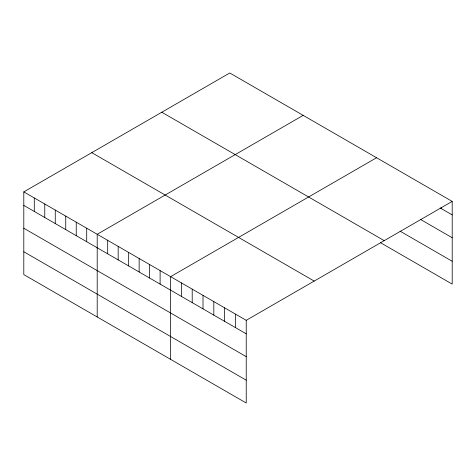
<?xml version="1.0" encoding="UTF-8"?>
<svg xmlns="http://www.w3.org/2000/svg" width="476" height="476" viewBox="0 0 476 476"><rect width="100%" height="100%" fill="white"/><g stroke="black" fill="none" stroke-linecap="round" stroke-linejoin="round"><path stroke-width="0.71" d="M23.8 191.899L246.229 320.318L246.229 403.017L23.8 274.598L23.8 191.899L229.771 72.983L452.2 201.402L452.2 284.101L380.389 242.635M303.17 115.365L97.199 234.281L97.199 316.974M376.575 157.74L170.604 276.657L170.604 359.35M246.229 320.318L452.2 201.402M440.127 207.929L452.2 214.902M420.427 219.388L452.2 237.738M400.09 231.175L452.2 261.264M161.798 112.229L384.227 240.648M91.773 152.659L314.202 281.078M23.8 205.4L246.229 333.819M23.8 228.236L246.229 356.649M23.8 251.762L246.229 380.181M441.395 207.244L441.395 208.661M235.424 314.083L235.424 327.577M224.624 307.847L224.624 321.342M213.819 301.605L213.819 315.106M203.014 295.37L203.014 308.865M192.209 289.134L192.209 302.629M181.41 282.893L181.41 296.393M160.114 270.606L160.114 284.101M149.631 264.549L149.631 278.043M139.147 258.498L139.147 271.992M128.657 252.441L128.657 265.935M118.173 246.389L118.173 259.884M107.689 240.332L107.689 253.827M86.715 228.224L86.715 241.719M76.231 222.173L76.231 235.668M65.742 216.116L65.742 229.616M55.258 210.065L55.258 223.559M44.774 204.008L44.774 217.508M34.284 197.956L34.284 211.451"/></g></svg>
